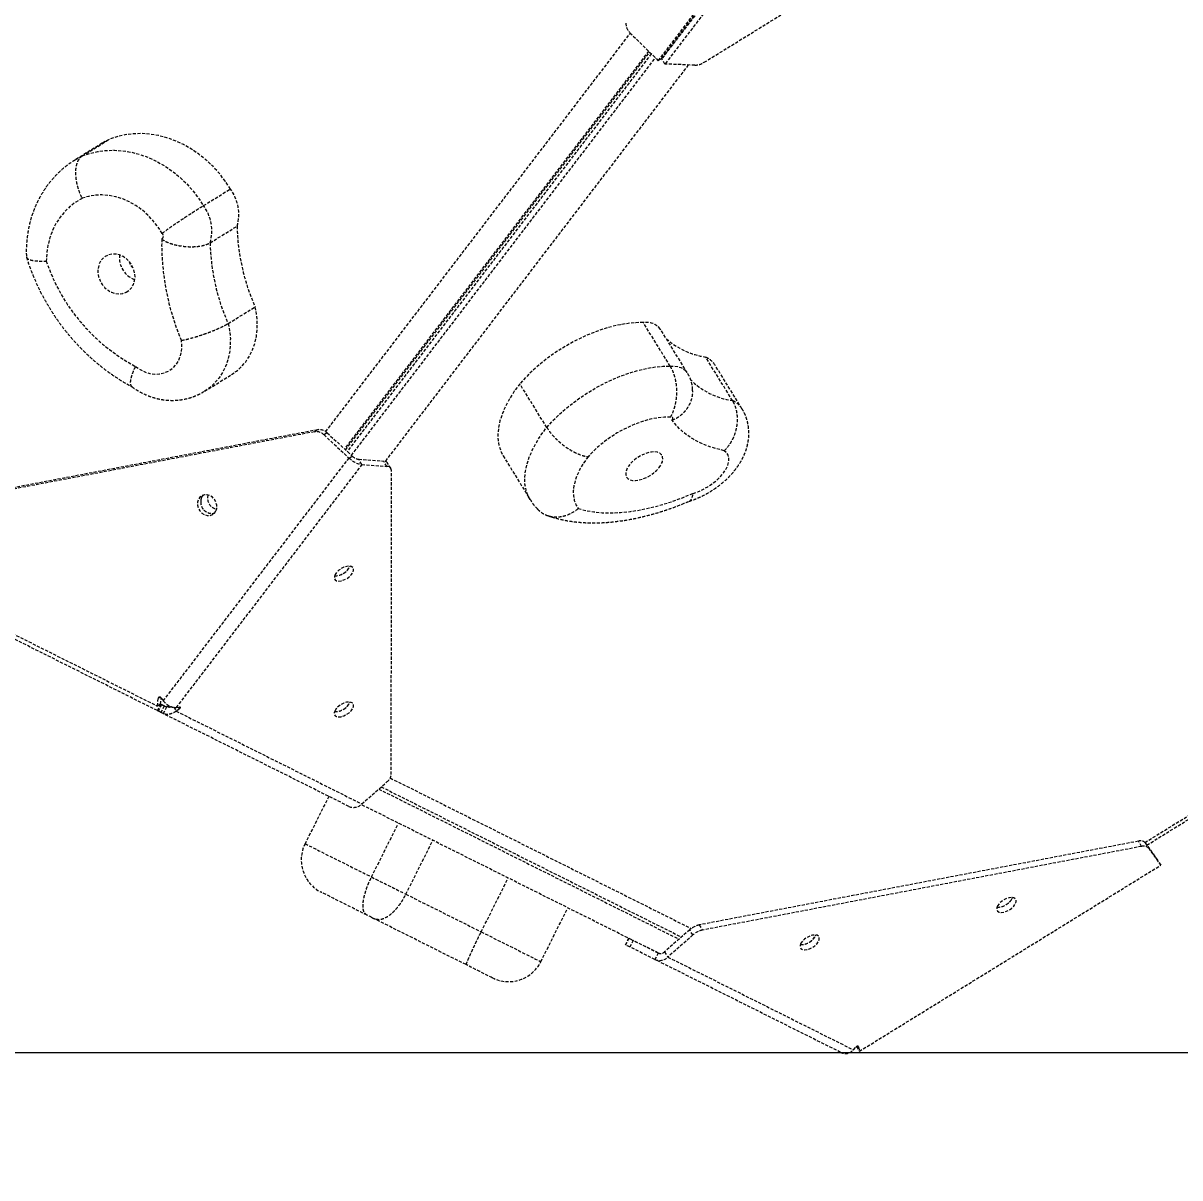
# Model space of a CAD drawing. Header units: millimetres. Extents: x -3960 to 3430, y -2884 to 2225.
# Drawn here: x -1243 to -763, y -819 to -339.6 of the extents above; entities that cross this region are included whole.
import ezdxf

# ---------------------------------------------------------------- set-up
doc = ezdxf.new("R2010")
doc.units = ezdxf.units.MM
doc.linetypes.add('HIDDEN', pattern=[1.905, 1.27, -0.635])
for name, color, linetype in [('DIKOM_ОБЪЕКТ', 7, 'Continuous'), ('DIKOM_РАЗМЕР_ЗОНА', 7, 'Continuous'), ('DIKOM_РАЗМЕР_ОБЪЕКТА', 7, 'Continuous')]:
    doc.layers.add(name, color=color, linetype=linetype)
doc.styles.add('style1', font='arialbd.ttf', dxfattribs={"width": 0.8})
doc.dimstyles.new('1-50', dxfattribs={"dimtxt": 300, "dimasz": 200, "dimexe": 100, "dimexo": 0, "dimgap": 100, "dimtad": 1, "dimtxsty": 'style1', "dimcen": 200, "dimclrd": 7, "dimclre": 7, "dimclrt": 7, "dimadec": 1, "dimazin": 2, "dimtfac": 1, "dimtmove": 0, "dimatfit": 2, "dimfxl": 0, "dimlwd": 25, "dimlwe": 18, "dimarcsym": 0})

# ---------------------------------------------------------------- blocks, each defined once
blk = doc.blocks.new('*D1')
at = {"layer": 'Defpoints', "color": 0, "transparency": 16777216}
for p in [(-1646.58, -384.36), (1929.75, -477.12), (1929.75, -1272.12)]:
    blk.add_point(p, dxfattribs=at)
at = {"layer": 'DIKOM_РАЗМЕР_ОБЪЕКТА', "color": 7, "lineweight": 18, "transparency": 16777216}
for p, q in [((-1646.58, -384.36), (-1646.58, -1372.12)), ((1929.75, -477.12), (1929.75, -1372.12))]:
    blk.add_line(p, q, dxfattribs=at)
at = {"layer": 'DIKOM_РАЗМЕР_ОБЪЕКТА', "color": 7, "lineweight": 25, "transparency": 16777216}
blk.add_line((-1446.58, -1272.12), (1729.75, -1272.12), dxfattribs=at)
at = {"layer": 'DIKOM_РАЗМЕР_ОБЪЕКТА', "color": 7, "transparency": 16777216}
for points in [[(-1446.58, -1238.79), (-1446.58, -1305.45), (-1646.58, -1272.12)], [(1729.75, -1238.79), (1729.75, -1305.45), (1929.75, -1272.12)]]:
    blk.add_solid(points, dxfattribs=at)
at = {"layer": 'DIKOM_РАЗМЕР_ОБЪЕКТА', "color": 7, "transparency": 16777216, "insert": (141.59, -1018.85), "char_height": 300, "attachment_point": 5, "style": 'style1'}
blk.add_mtext('{\\fArial|b0|i0|c204|p34;3550}', dxfattribs=at)
blk = doc.blocks.new('*D2')
at = {"layer": 'Defpoints', "color": 0, "transparency": 16777216}
for p in [(1188.61, 729.83), (-1925.03, -767.19), (1470.26, -767.19)]:
    blk.add_point(p, dxfattribs=at)
at = {"layer": 'DIKOM_РАЗМЕР_ОБЪЕКТА', "color": 7, "lineweight": 18, "transparency": 16777216}
for p, q in [((1188.61, 729.83), (-2025.03, 729.83)), ((1470.26, -767.19), (-2025.03, -767.19))]:
    blk.add_line(p, q, dxfattribs=at)
at = {"layer": 'DIKOM_РАЗМЕР_ОБЪЕКТА', "color": 7, "lineweight": 25, "transparency": 16777216}
blk.add_line((-1925.03, 529.83), (-1925.03, -567.19), dxfattribs=at)
at = {"layer": 'DIKOM_РАЗМЕР_ОБЪЕКТА', "color": 7, "transparency": 16777216}
for points in [[(-1958.36, 529.83), (-1891.69, 529.83), (-1925.03, 729.83)], [(-1958.36, -567.19), (-1891.69, -567.19), (-1925.03, -767.19)]]:
    blk.add_solid(points, dxfattribs=at)
at = {"layer": 'DIKOM_РАЗМЕР_ОБЪЕКТА', "color": 7, "transparency": 16777216, "insert": (-2178.2, -18.68), "char_height": 300, "attachment_point": 5, "rotation": 90, "style": 'style1'}
blk.add_mtext('{\\fArial|b0|i0|c204|p34;1500}', dxfattribs=at)
blk = doc.blocks.new('*D3')
at = {"layer": 'Defpoints', "color": 0, "transparency": 16777216}
for p in [(1049.1, 2224.81), (-3510.19, -2267.17), (1391.3, -2267.17)]:
    blk.add_point(p, dxfattribs=at)
at = {"layer": 'DIKOM_РАЗМЕР_ЗОНА', "color": 7, "lineweight": 18, "transparency": 16777216}
for p, q in [((1049.1, 2224.81), (-3610.19, 2224.81)), ((1391.3, -2267.17), (-3610.19, -2267.17))]:
    blk.add_line(p, q, dxfattribs=at)
at = {"layer": 'DIKOM_РАЗМЕР_ЗОНА', "color": 7, "lineweight": 25, "transparency": 16777216}
blk.add_line((-3510.19, 2024.81), (-3510.19, -2067.17), dxfattribs=at)
at = {"layer": 'DIKOM_РАЗМЕР_ЗОНА', "color": 7, "transparency": 16777216}
for points in [[(-3543.52, 2024.81), (-3476.86, 2024.81), (-3510.19, 2224.81)], [(-3543.52, -2067.17), (-3476.86, -2067.17), (-3510.19, -2267.17)]]:
    blk.add_solid(points, dxfattribs=at)
at = {"layer": 'DIKOM_РАЗМЕР_ЗОНА', "color": 7, "transparency": 16777216, "insert": (-3763.36, -99.6), "char_height": 300, "attachment_point": 5, "rotation": 90, "style": 'style1'}
blk.add_mtext('{\\fArial|b0|i0|c204|p34;4500}', dxfattribs=at)
blk = doc.blocks.new('*D4')
at = {"layer": 'Defpoints', "color": 0, "transparency": 16777216}
for p in [(-3146.44, -695.08), (3429.88, -695.08), (3429.88, -2784.15)]:
    blk.add_point(p, dxfattribs=at)
at = {"layer": 'DIKOM_РАЗМЕР_ЗОНА', "color": 7, "lineweight": 18, "transparency": 16777216}
for p, q in [((-3146.44, -695.08), (-3146.44, -2884.15)), ((3429.88, -695.08), (3429.88, -2884.15))]:
    blk.add_line(p, q, dxfattribs=at)
at = {"layer": 'DIKOM_РАЗМЕР_ЗОНА', "color": 7, "lineweight": 25, "transparency": 16777216}
blk.add_line((-2946.44, -2784.15), (3229.88, -2784.15), dxfattribs=at)
at = {"layer": 'DIKOM_РАЗМЕР_ЗОНА', "color": 7, "transparency": 16777216}
for points in [[(-2946.44, -2750.81), (-2946.44, -2817.48), (-3146.44, -2784.15)], [(3229.88, -2750.81), (3229.88, -2817.48), (3429.88, -2784.15)]]:
    blk.add_solid(points, dxfattribs=at)
at = {"layer": 'DIKOM_РАЗМЕР_ЗОНА', "color": 7, "transparency": 16777216, "insert": (141.72, -2530.97), "char_height": 300, "attachment_point": 5, "style": 'style1'}
blk.add_mtext('{\\fArial|b0|i0|c204|p34;6550}', dxfattribs=at)

msp = doc.modelspace()

# ---------------------------------------------------------------- linework, layer by layer
at = {"layer": 'DIKOM_ОБЪЕКТ', "color": 7, "linetype": 'HIDDEN', "lineweight": 15}
for p, q in [((-960.38844, -355.86629), (-778.14695, -243.30587)), ((-979.40841, -355.20402), (-902.10826, -254.08227)), ((-978.06641, -354.37508), (-900.76625, -253.25332)), ((-900.68119, -253.29589), (-977.98134, -354.41764)), ((-899.34014, -255.46723), (-976.64029, -356.58899)), ((-1117.43907, -509.22688), (-990.98551, -343.80161)), ((-991.16944, -343.62047), (-979.40841, -355.20402)), ((-983.42521, -351.24783), (-1109.64878, -516.37222)), ((-1109.23432, -516.7567), (-983.02108, -351.64587)), ((-982.31576, -352.34054), (-1108.51092, -517.42776)), ((-1106.75523, -519.05646), (-980.6039, -354.02658)), ((-978.06641, -354.37508), (-979.40841, -355.20402)), ((-976.64029, -356.58899), (-977.98134, -354.41764)), ((-966.97526, -356.97059), (-1092.78817, -521.55776)), ((-964.27358, -357.07726), (-976.64029, -356.58899)), ((-1218.48408, -394.76698), (-1207.30164, -387.86056)), ((-1207.30164, -387.86056), (-1210.27805, -389.51274)), ((-1210.27805, -389.51274), (-1221.46051, -396.41917)), ((-1221.47958, -396.43095), (-1218.48408, -394.76698)), ((-1168.18565, -415.38697), (-1157.00321, -408.48056)), ((-1165.39932, -430.80995), (-1154.21688, -423.90354)), ((-1157.91456, -464.3273), (-1146.73212, -457.42088)), ((-974.46415, -482.03399), (-985.63898, -463.9404)), ((-967.39944, -484.70778), (-978.57427, -466.6142)), ((-948.59564, -496.33289), (-959.77045, -478.23933)), ((-944.68433, -499.70677), (-955.85916, -481.61318)), ((-1167.68952, -492.44582), (-1156.50705, -485.53938)), ((-1025.70257, -507.46328), (-1036.87738, -489.36972)), ((-1120.81251, -508.43952), (-1303.02707, -543.17823)), ((-1122.15462, -509.26818), (-1120.81251, -508.43952)), ((-1122.15462, -509.26818), (-1304.36916, -544.00692)), ((-1116.80249, -509.73591), (-1118.14459, -510.56459)), ((-1118.14459, -510.56459), (-1107.77113, -520.18774)), ((-1116.80249, -509.73591), (-1106.42902, -519.35908)), ((-1184.84767, -621.02245), (-1107.77113, -520.18774)), ((-1102.40497, -522.87287), (-1179.48155, -623.70757)), ((-1107.77113, -520.18774), (-1106.42902, -519.35908)), ((-1102.40497, -522.87287), (-1103.74596, -520.70162)), ((-1103.74596, -520.70162), (-1093.36918, -521.46151)), ((-1102.40497, -522.87287), (-1092.02821, -523.63273)), ((-1092.02821, -523.63273), (-1093.36918, -521.46151)), ((-1090.40377, -524.44553), (-1091.74474, -522.27431)), ((-1043.80689, -519.25308), (-1032.63206, -537.34667)), ((-1090.21524, -651.53262), (-1090.18513, -525.26511)), ((-1312.29167, -560.59358), (-1187.28772, -623.15208)), ((-1187.28818, -625.06501), (-1312.29208, -562.5065)), ((-1185.94564, -622.38218), (-1187.28818, -625.06501)), ((-1187.28772, -623.15208), (-1186.93015, -619.95276)), ((-1185.94562, -622.32339), (-1187.28772, -623.15208)), ((-1185.58887, -622.56039), (-1186.93139, -625.2432)), ((-1186.14143, -619.46578), (-1186.93015, -619.95276)), ((-1185.94564, -622.38218), (-1185.99821, -622.35587)), ((-1185.33735, -622.67613), (-1185.98888, -622.35011)), ((-1185.58887, -622.56039), (-1185.94564, -622.38218)), ((-1185.94562, -622.32339), (-1185.67858, -619.93401)), ((-1184.48399, -623.11323), (-1185.82654, -625.79606)), ((-1185.82507, -619.74208), (-1184.84767, -621.02245)), ((-1183.46646, -623.61227), (-1185.33735, -622.67613)), ((-1183.5064, -623.60255), (-1184.84894, -626.2854)), ((-1183.5064, -623.60255), (-1184.48399, -623.11323)), ((-1180.49382, -623.62375), (-1179.48191, -625.26217)), ((-1179.48155, -623.70757), (-1178.16951, -623.57279)), ((-1178.61313, -623.61835), (-1178.16971, -624.33631)), ((-1186.93139, -625.2432), (-1187.28818, -625.06501)), ((-1184.84894, -626.2854), (-1185.82654, -625.79606)), ((-1107.80563, -664.82755), (-1184.84894, -626.2854)), ((-1178.16971, -624.33631), (-1179.48191, -625.26217)), ((-1179.48191, -625.26217), (-1102.43859, -663.80434)), ((-777.44645, -679.78509), (-701.01202, -632.57823)), ((-776.65767, -680.87777), (-698.00526, -632.30105)), ((-1102.43859, -663.80434), (-1092.05945, -654.65534)), ((-1095.41106, -657.60973), (-970.83401, -719.94571)), ((-1094.39069, -656.71024), (-969.81352, -719.04635)), ((-1090.67082, -653.00846), (-965.74989, -715.51652)), ((-1116.16655, -660.64488), (-1126.01028, -680.31736)), ((-990.40476, -720.21674), (-1102.7025, -664.02506)), ((-1098.42954, -694.11828), (-1087.24241, -671.761)), ((-1084.16098, -701.25799), (-1072.97385, -678.90071)), ((-780.16723, -679.25892), (-962.38499, -713.99603)), ((-778.82624, -681.43017), (-961.044, -716.16728)), ((-778.82624, -681.43017), (-780.16723, -679.25892)), ((-777.34624, -679.91011), (-776.00525, -682.08135)), ((-777.34624, -679.91011), (-772.2529, -687.06792)), ((-776.00525, -682.08135), (-770.91194, -689.23912)), ((-895.96561, -766.47139), (-770.91194, -689.23912)), ((-770.91194, -689.23912), (-772.2529, -687.06792)), ((-1052.90866, -716.89609), (-1041.7215, -694.5388)), ((-1028.15835, -729.28067), (-1016.97116, -706.92343)), ((-962.38499, -713.99603), (-961.044, -716.16728)), ((-991.68656, -719.57539), (-993.02917, -722.25794)), ((-993.02079, -722.26215), (-991.67818, -719.57954)), ((-966.39621, -716.03443), (-976.77624, -725.183)), ((-965.05522, -718.20568), (-975.43525, -727.35425)), ((-965.05522, -718.20568), (-966.39621, -716.03443)), ((-993.02079, -722.26215), (-993.02917, -722.25794)), ((-989.83485, -720.50192), (-991.17758, -723.18468)), ((-980.80266, -728.37727), (-991.17758, -723.18468)), ((-979.45993, -725.6945), (-989.83485, -720.50192)), ((-979.40144, -725.72262), (-989.83485, -720.50192)), ((-979.45993, -725.6945), (-980.80266, -728.37727)), ((-903.77212, -766.93073), (-980.80266, -728.37727)), ((-979.46929, -725.68984), (-979.41081, -725.71789)), ((-976.77624, -725.183), (-975.43525, -727.35425)), ((-975.43525, -727.35425), (-898.40474, -765.90773)), ((-898.40474, -765.90773), (-897.42654, -764.81473)), ((-897.14176, -764.56704), (-895.96573, -766.47132)), ((-897.14176, -764.56704), (-895.96561, -766.47139)), ((-896.42394, -764.43812), (-896.32146, -764.60405)), ((-896.32146, -764.60405), (-895.96561, -766.47139)), ((-895.96568, -766.47129), (-895.96573, -766.47132))]:
    msp.add_line(p, q, dxfattribs=at)
at = {"layer": 'DIKOM_ОБЪЕКТ', "color": 7, "linetype": 'HIDDEN', "lineweight": 15, "flags": 128}
for points in [[(-1157.00321, -408.48056), (-1159.16897, -405.18397), (-1161.57599, -402.06879), (-1164.20488, -399.1602), (-1167.03439, -396.48163), (-1170.04167, -394.05476), (-1173.20245, -391.89915), (-1176.49123, -390.03222), (-1179.88143, -388.46902), (-1183.34567, -387.2222), (-1186.85602, -386.30182), (-1190.38413, -385.71531), (-1193.90146, -385.46738), (-1197.37968, -385.56007), (-1200.7907, -385.99261), (-1204.10692, -386.7615), (-1207.30164, -387.86056)], [(-1218.48408, -394.76698), (-1215.28938, -393.66793), (-1211.97314, -392.89902), (-1208.56214, -392.4665), (-1205.08393, -392.37382), (-1201.56658, -392.62172), (-1198.03848, -393.20825), (-1194.52814, -394.12863), (-1191.06387, -395.37544), (-1187.67367, -396.93863), (-1184.3849, -398.80556), (-1181.22411, -400.96118), (-1178.21683, -403.38804), (-1175.38732, -406.06662), (-1172.75845, -408.97522), (-1170.35141, -412.09039), (-1168.18565, -415.38697)], [(-1218.57454, -412.35552), (-1221.17285, -413.89711), (-1223.57586, -415.7349), (-1225.75956, -417.85054), (-1227.7022, -420.22292), (-1229.38434, -422.82834), (-1230.78923, -425.64082), (-1231.90279, -428.63224), (-1232.71393, -431.77276), (-1233.21456, -435.03104), (-1233.39969, -438.37452)], [(-1185.33228, -426.96127), (-1187.05366, -424.21994), (-1189.02452, -421.66026), (-1191.22016, -419.31433), (-1193.61303, -417.21162), (-1196.17313, -415.37847), (-1198.86836, -413.83787), (-1201.66488, -412.60917), (-1204.52762, -411.70773), (-1207.42073, -411.14489), (-1210.30786, -410.92772), (-1213.15284, -411.05891), (-1215.91996, -411.53684), (-1218.57454, -412.35552)], [(-1200.27304, -451.36011), (-1199.03039, -450.54714), (-1198.0034, -449.45542), (-1197.2341, -448.12967), (-1196.75401, -446.62409), (-1196.58278, -445.0004), (-1196.72743, -443.32505), (-1197.18202, -441.66659), (-1197.92795, -440.09295), (-1198.93467, -438.66858), (-1200.16098, -437.45175), (-1201.55666, -436.49231), (-1203.06458, -435.82949), (-1204.623, -435.49048), (-1206.16814, -435.48915), (-1207.63671, -435.82551), (-1208.96861, -436.48586), (-1210.10929, -437.44312), (-1211.01206, -438.65809), (-1211.63996, -440.08104), (-1211.9673, -441.65375), (-1211.98068, -443.31177), (-1211.67949, -444.98729), (-1211.07615, -446.61165), (-1210.19531, -448.11838), (-1209.07304, -449.44582), (-1207.75529, -450.53956), (-1206.296, -451.35487), (-1204.75492, -451.85836), (-1203.19511, -452.02942), (-1201.6805, -451.86102), (-1200.27304, -451.36011)], [(-1156.50705, -485.53938), (-1154.49161, -484.12505), (-1152.45045, -482.27874), (-1150.64722, -480.16834), (-1149.10417, -477.81985), (-1147.84034, -475.26229), (-1146.87133, -472.52713), (-1146.20903, -469.64812), (-1145.86164, -466.66077), (-1145.83347, -463.60191), (-1146.12482, -460.50924), (-1146.73212, -457.42088)], [(-1157.91456, -464.3273), (-1157.30726, -467.41566), (-1157.01591, -470.50833), (-1157.04409, -473.56719), (-1157.39147, -476.55453), (-1158.05377, -479.43355), (-1159.02279, -482.1687), (-1160.28663, -484.72629), (-1161.82966, -487.07476), (-1163.6329, -489.18515), (-1165.67408, -491.03149), (-1167.73516, -492.47394)], [(-985.63898, -463.9404), (-988.6748, -463.9857), (-991.85987, -464.27513), (-995.16846, -464.80637), (-998.57388, -465.57512), (-1002.0486, -466.57521), (-1005.56459, -467.79852), (-1009.09347, -469.23519), (-1012.60674, -470.87362), (-1016.07603, -472.70059), (-1019.47333, -474.70132), (-1022.77121, -476.85972), (-1025.94305, -479.15829), (-1028.96326, -481.57852), (-1031.80741, -484.10085), (-1034.45257, -486.70492), (-1036.87738, -489.36972)], [(-1196.3294, -482.14119), (-1194.49112, -483.44388), (-1192.52004, -484.4308), (-1190.47013, -485.07486), (-1188.39752, -485.35849), (-1186.35893, -485.27385), (-1184.41024, -484.82331), (-1182.60476, -484.01924), (-1180.99196, -482.88357), (-1179.61596, -481.44747), (-1178.51449, -479.75022), (-1177.71766, -477.83829), (-1177.24735, -475.76408), (-1177.1164, -473.58436), (-1177.32841, -471.35882)], [(-1025.70257, -507.46328), (-1023.27775, -504.79851), (-1020.63259, -502.19444), (-1017.78843, -499.6721), (-1014.76822, -497.25187), (-1011.5964, -494.95328), (-1008.2985, -492.79491), (-1004.9012, -490.79418), (-1001.43191, -488.96721), (-997.91866, -487.32876), (-994.38978, -485.89208), (-990.87379, -484.66877), (-987.39905, -483.66871), (-983.99364, -482.89995), (-980.68506, -482.3687), (-977.49999, -482.07927), (-974.46415, -482.03399)], [(-974.46415, -482.03399), (-972.86657, -482.03492), (-971.40789, -482.22084), (-970.11203, -482.58869), (-969.00024, -483.13247), (-968.09077, -483.8432), (-967.3985, -484.70931), (-967.39794, -484.71022)], [(-1036.87738, -489.36972), (-1039.16405, -492.4788), (-1041.14514, -495.58958), (-1042.80486, -498.67728), (-1044.12997, -501.71734), (-1045.10995, -504.68549), (-1045.73696, -507.55812), (-1046.006, -510.31234), (-1045.91499, -512.92619), (-1045.46459, -515.37887), (-1044.65842, -517.65082), (-1043.80689, -519.25308)], [(-974.35866, -503.2693), (-976.81332, -503.2525), (-979.42433, -503.48558), (-982.15896, -503.96559), (-984.98289, -504.68652), (-987.86073, -505.63935), (-990.75637, -506.81211), (-993.63349, -508.19009), (-996.45602, -509.75601), (-999.18854, -511.49023), (-1001.79678, -513.37101), (-1004.24803, -515.37476), (-1006.51157, -517.47633), (-1008.55899, -519.64936)], [(-973.73451, -504.36754), (-973.54441, -504.11797), (-973.42923, -503.87215), (-973.39689, -503.64698), (-973.44961, -503.45799), (-973.58376, -503.31817), (-973.79014, -503.23711), (-974.0545, -503.22044), (-974.35866, -503.2693)], [(-1032.63376, -537.34393), (-1033.48359, -535.74441), (-1034.28977, -533.47243), (-1034.74017, -531.01977), (-1034.83119, -528.4059), (-1034.56213, -525.65171), (-1033.93512, -522.77908), (-1032.95516, -519.81091), (-1031.63003, -516.77087), (-1029.97032, -513.68315), (-1027.98923, -510.57239), (-1025.70257, -507.46328)], [(-952.0442, -517.13987), (-955.57196, -516.27587), (-958.88758, -515.19317), (-961.97949, -513.89553), (-964.83686, -512.38753), (-967.44975, -510.67438), (-969.80897, -508.76211), (-971.90636, -506.65737), (-973.73451, -504.36754)], [(-979.06584, -524.12413), (-978.2554, -522.91963), (-977.73021, -521.74121), (-977.51179, -520.63711), (-977.60904, -519.65257), (-978.01801, -518.82787), (-978.72196, -518.19676), (-979.69206, -517.7851), (-980.88858, -517.60975), (-982.26254, -517.67786), (-983.75772, -517.98666), (-985.31288, -518.52352), (-986.86435, -519.26641), (-988.34861, -520.185), (-989.70492, -521.2416), (-990.87773, -522.393), (-991.81903, -523.59205), (-992.49029, -524.78964), (-992.86401, -525.93679), (-992.92492, -526.98648), (-992.67049, -527.89578), (-992.11116, -528.62744), (-991.26982, -529.15152), (-990.18093, -529.44652), (-988.88906, -529.50042), (-987.44709, -529.311), (-985.91406, -528.88599), (-984.35274, -528.2428), (-982.82703, -527.4078), (-981.39941, -526.41512), (-980.12834, -525.30541), (-979.06584, -524.12413)], [(-965.00389, -534.83916), (-962.94214, -534.14909), (-960.87264, -533.2305), (-958.85203, -532.10858), (-956.93564, -530.81406), (-955.17593, -529.38239), (-953.62111, -527.85273), (-952.31375, -526.267), (-951.28966, -524.66861), (-950.57687, -523.10135), (-950.19488, -521.60809), (-950.15418, -520.22975), (-950.45586, -519.00409), (-951.09167, -517.96464), (-952.0442, -517.13987)], [(-1008.55899, -519.64936), (-1010.30805, -522.09892), (-1011.78371, -524.54395), (-1012.97125, -526.96), (-1013.85884, -529.32296), (-1014.43756, -531.60928), (-1014.70168, -533.79608), (-1014.64855, -535.86155), (-1014.27867, -537.7851), (-1013.59579, -539.54749), (-1012.60669, -541.13112)], [(-1162.96394, -542.09543), (-1162.63898, -540.97745), (-1162.63663, -539.75961), (-1162.95713, -538.54052), (-1163.57446, -537.41898), (-1164.43867, -536.48586), (-1165.47969, -535.81669), (-1166.6132, -535.46574), (-1167.74741, -535.46144), (-1168.79038, -535.8041), (-1169.65762, -536.466), (-1170.27889, -537.39351), (-1170.60386, -538.51146), (-1170.60619, -539.72933), (-1170.28571, -540.94839), (-1169.66836, -542.06995), (-1168.80415, -543.00308), (-1167.76314, -543.67222), (-1166.62964, -544.02317), (-1165.49543, -544.02747), (-1164.45246, -543.68481), (-1163.58522, -543.02291), (-1162.96394, -542.09543)], [(-1168.93679, -536.56483), (-1168.31551, -535.63734), (-1168.26381, -535.58334)], [(-1012.60669, -541.13112), (-1009.50321, -541.95708), (-1006.17628, -542.53794), (-1002.64377, -542.87054), (-998.92458, -542.95312), (-995.0387, -542.78525), (-991.00695, -542.36781), (-986.85097, -541.70302), (-982.59301, -540.79449), (-978.25593, -539.64708), (-973.86297, -538.26689), (-969.43772, -536.66139), (-965.00389, -534.83916)], [(-1113.53176, -568.51604), (-1113.85664, -569.36927), (-1113.85879, -570.12289), (-1113.53808, -570.7159), (-1112.92047, -571.10024), (-1112.05598, -571.24474), (-1111.01466, -571.13779), (-1109.88089, -570.78794), (-1108.74649, -570.22358), (-1107.70336, -569.49047), (-1106.83605, -568.64792), (-1106.2148, -567.76428), (-1105.88994, -566.91107), (-1105.88777, -566.15743), (-1106.20848, -565.56443), (-1106.82611, -565.1801), (-1107.6906, -565.03555), (-1108.7319, -565.14253), (-1109.86568, -565.49238), (-1111.00007, -566.05674), (-1112.0432, -566.78986), (-1112.91051, -567.6324), (-1113.53176, -568.51604)], [(-1113.54523, -624.9419), (-1113.87009, -625.79511), (-1113.87226, -626.54875), (-1113.55155, -627.14175), (-1112.93391, -627.52611), (-1112.06944, -627.67063), (-1111.02811, -627.56363), (-1109.89432, -627.21381), (-1108.75995, -626.64946), (-1107.71684, -625.91632), (-1106.84951, -625.07381), (-1106.22824, -624.19014), (-1105.90338, -623.33693), (-1105.90121, -622.58329), (-1106.22195, -621.99031), (-1106.83955, -621.60596), (-1107.70406, -621.46143), (-1108.74536, -621.56842), (-1109.87914, -621.91826), (-1111.01355, -622.4826), (-1112.05664, -623.21572), (-1112.92396, -624.05824), (-1113.54523, -624.9419)], [(-1126.01028, -680.31736), (-1126.00818, -680.31845), (-1125.81338, -680.41594), (-1125.30316, -680.67122), (-1124.48165, -681.08229), (-1123.3555, -681.64581), (-1121.93375, -682.35723), (-1120.22794, -683.21077), (-1118.25183, -684.19959), (-1116.02135, -685.31568), (-1113.5545, -686.55002), (-1110.87125, -687.89269), (-1107.99321, -689.33279), (-1104.94363, -690.85876), (-1101.74713, -692.4582), (-1098.42954, -694.11828)], [(-1098.42954, -694.11828), (-1096.65456, -695.00644), (-1094.81653, -695.92614), (-1092.94553, -696.8624), (-1091.07228, -697.79971), (-1089.22749, -698.7228), (-1087.44138, -699.61656), (-1085.74327, -700.46625), (-1084.16098, -701.25799)], [(-1100.27626, -709.96728), (-1103.02146, -708.59366), (-1105.64676, -707.28), (-1108.11922, -706.04281), (-1110.40782, -704.89762), (-1112.48383, -703.85882), (-1114.32125, -702.93944), (-1115.89701, -702.15095), (-1117.19136, -701.50327), (-1118.18807, -701.00454), (-1118.87462, -700.66102), (-1119.24243, -700.47696), (-1119.30823, -700.44404)], [(-1084.16098, -701.25799), (-1080.35351, -703.16321), (-1076.49322, -705.09479), (-1072.59226, -707.04679), (-1068.66292, -709.01293), (-1064.71746, -710.98718), (-1060.76833, -712.96324), (-1056.82794, -714.93495), (-1052.90866, -716.89609)], [(-838.58075, -706.0957), (-838.90576, -706.94894), (-838.90806, -707.70262), (-838.58744, -708.29575), (-837.96995, -708.68016), (-837.10556, -708.8248), (-836.0643, -708.71791), (-834.93054, -708.36818), (-833.79614, -707.80389), (-832.75295, -707.07084), (-831.88555, -706.22835), (-831.26419, -705.34467), (-830.93918, -704.49144), (-830.93687, -703.73774), (-831.25747, -703.14467), (-831.87496, -702.76026), (-832.73935, -702.61562), (-833.7806, -702.7225), (-834.91437, -703.07224), (-836.04879, -703.63647), (-837.09195, -704.36957), (-837.95936, -705.21207), (-838.58075, -706.0957)], [(-1098.293, -710.95968), (-1098.37514, -710.91857), (-1098.53602, -710.83809), (-1098.76464, -710.72366), (-1099.04521, -710.5833), (-1099.35843, -710.42653), (-1099.68277, -710.26424), (-1099.99591, -710.10757), (-1100.27626, -709.96728)], [(-1059.20477, -730.51869), (-1064.1368, -728.05079), (-1069.09021, -725.5722), (-1074.04768, -723.09156), (-1078.99195, -720.61756), (-1083.90568, -718.1588), (-1088.77174, -715.72392), (-1093.57309, -713.32145), (-1098.293, -710.95968)], [(-1052.90866, -716.89609), (-1050.04309, -718.32995), (-1047.22748, -719.73884), (-1044.49664, -721.10529), (-1041.88412, -722.41255), (-1039.42226, -723.64444), (-1037.14134, -724.78577), (-1035.06951, -725.82245), (-1033.23226, -726.74179), (-1031.65235, -727.53234), (-1030.34914, -728.18443), (-1029.33878, -728.69001), (-1028.63371, -729.04282), (-1028.24264, -729.23851), (-1028.15835, -729.28067)], [(-920.24679, -721.66416), (-920.57181, -722.51739), (-920.5741, -723.27107), (-920.25352, -723.86415), (-919.63604, -724.24857), (-918.77164, -724.39321), (-917.73038, -724.28632), (-916.59661, -723.93658), (-915.46218, -723.37234), (-914.41903, -722.63925), (-913.55162, -721.79675), (-912.93023, -720.91312), (-912.60524, -720.0599), (-912.60293, -719.3062), (-912.92351, -718.71312), (-913.54104, -718.32867), (-914.40544, -718.18403), (-915.4467, -718.29092), (-916.58044, -718.64064), (-917.71485, -719.20493), (-918.75802, -719.93797), (-919.62543, -720.78047), (-920.24679, -721.66416)], [(-991.17758, -723.18468), (-991.58451, -722.98099), (-991.94941, -722.79835), (-992.26714, -722.63933), (-992.53337, -722.50609), (-992.74439, -722.40047), (-992.8972, -722.32398), (-992.98976, -722.27767), (-993.02079, -722.26215)], [(-990.42562, -720.20622), (-990.24181, -720.29824), (-989.83485, -720.50192)], [(-1048.28497, -735.98277), (-1048.37049, -735.93996), (-1048.78177, -735.73419), (-1049.52243, -735.36357), (-1050.57216, -734.83831), (-1051.90227, -734.17272), (-1053.47629, -733.38511), (-1055.25114, -732.49701), (-1057.17822, -731.53276), (-1059.20477, -730.51869)]]:
    msp.add_lwpolyline(points, dxfattribs=at)
at = {"layer": 'DIKOM_ОБЪЕКТ', "color": 7, "linetype": 'HIDDEN', "lineweight": 15}
for centre, radius, start, end in [((-987.17488, -339.53387), 5.71461, 180.7158164, 225.6525753), ((-964.41187, -349.7958), 7.28278, 271.0880121, 303.5358276), ((-1171.11311, -418.99284), 17.59538, 343.794108, 36.6871901), ((-1182.29555, -425.89926), 17.59538, 343.794108, 36.6871901), ((-1186.09804, -428.0345), 1.31841, 296.7700873, 54.4917271), ((-1067.30603, -422.08985), 86.92977, 181.1954943, 203.9808876), ((-1083.08346, -431.21041), 102.44025, 178.8819738, 203.0740325), ((-1078.48953, -428.9965), 86.92871, 181.1953537, 203.9810282), ((-1193.40686, -437.01172), 9.65058, 173.1157493, 250.2842507), ((-1159.98552, -413.77542), 77.42581, 198.5246042, 242.0044778), ((-1194.2475, -437.53092), 4.89343, 192.0725493, 231.3274507), ((-984.39363, -471.32003), 7.48397, 38.9608058, 99.5786524), ((-955.28223, -447.25454), 31.30817, 228.3846085, 261.7578989), ((-963.44866, -486.45755), 9.0038, 32.5500498, 65.8882786), ((-944.34359, -466.0697), 30.56044, 224.3483859, 262.0021708), ((-952.27446, -504.55204), 9.0049, 32.5858875, 65.8871041), ((-1120.09629, -513.07423), 4.68971, 45.384619, 98.7846492), ((-1121.43846, -513.90305), 4.68987, 45.3851721, 98.7835711), ((-1100.98164, -513.32373), 9.65464, 225.3127055, 261.5222834), ((-1103.03441, -515.92727), 4.82708, 225.3122435, 261.5233438), ((-1093.33665, -523.42617), 1.96493, 35.8885613, 90.9486422), ((-1091.89626, -525.34043), 1.71279, 2.5201378, 94.4182528), ((-1164.59746, -538.44595), 4.72953, 156.5630522, 281.7179661), ((-1165.49293, -538.20644), 3.80127, 136.1793845, 181.4291211), ((-1162.1961, -536.89144), 4.30103, 161.5935984, 213.2356226), ((-1164.62092, -538.51821), 4.67714, 177.3411056, 281.9291967), ((-1162.07274, -537.0852), 4.30414, 210.1766953, 261.5300901), ((-1113.55335, -562.18566), 6.86579, 268.4024531, 335.220229), ((-1112.85766, -562.69575), 6.0228, 298.6376331, 336.8523151), ((-1113.40512, -563.03396), 6.02272, 266.5474616, 304.7623508), ((-1182.59781, -617.09256), 6.21943, 243.865462, 275.0269024), ((-1113.56491, -618.61352), 6.86323, 268.3343901, 335.2285653), ((-1112.87138, -619.12139), 6.02313, 298.6389998, 336.8511878), ((-1113.41873, -619.4593), 6.02325, 266.5491713, 304.7608805), ((-1094.85714, -650.89715), 4.6852, 306.6648956, 352.2047313), ((-1105.87785, -660.35191), 4.87317, 246.6970948, 314.8904083), ((-1112.59592, -687.02969), 15, 153.4174744, 243.4174744), ((-779.2855, -681.87518), 2.76084, 45.3786521, 108.6248136), ((-777.94446, -684.04617), 2.76062, 45.3758357, 108.6276299), ((-838.4538, -700.61778), 6.02223, 266.5321646, 304.7627244), ((-838.59559, -699.77289), 6.85648, 268.1494683, 335.2505317), ((-837.90488, -700.28124), 6.02014, 298.6328706, 336.8961515), ((-960.52001, -722.63185), 8.83491, 102.186357, 131.6908349), ((-959.1793, -724.80255), 8.83432, 102.1853517, 131.6918402), ((-920.25901, -715.34472), 6.85242, 268.0653105, 335.2869719), ((-919.5696, -715.85954), 6.01464, 298.6216023, 336.9766539), ((-920.12231, -716.19159), 6.02249, 266.5369182, 304.7622337), ((-1041.57269, -722.56838), 15, 243.4174744, 333.4174744), ((-978.87468, -723.90074), 4.87405, 246.699112, 314.8829459), ((-978.49593, -723.45632), 2.43696, 246.6980728, 314.883762)]:
    msp.add_arc(centre, radius, start, end, dxfattribs=at)
for centre, major_axis, ratio, start_param, end_param in [((-1186.24733, -620.29447), (-0.33887, 0.87167), 0.688450807, 5.109685469, 7.204080571), ((-1184.90605, -622.90209), (0.68914, -0.34487), 0.000104154, 0.911698513, 3.006093618), ((-1178.59176, -624.12517), (0.82372, 0.42971), 0.431148792, 5.01462729, 7.109022392), ((-1186.24859, -625.58492), (0.68914, -0.34487), 0.000104154, 0.911698515, 3.006093613), ((-897.00454, -765.02594), (0.62219, 0.55046), 0.539254567, 5.973198167, 8.067593269)]:
    msp.add_ellipse(centre, major_axis=major_axis, ratio=ratio, start_param=start_param, end_param=end_param, dxfattribs=at)
for points, knots in [([(-1221.45913, -396.46475), (-1221.98475, -396.78128), (-1223.53443, -397.7145), (-1225.91994, -399.55172), (-1228.60279, -401.93928), (-1231.06386, -404.57044), (-1233.30031, -407.41204), (-1235.29643, -410.45211), (-1237.04141, -413.67214), (-1238.52429, -417.05374), (-1239.73585, -420.57753), (-1240.66737, -424.2226), (-1241.31427, -427.96722), (-1241.66368, -431.78835), (-1241.72259, -434.69413), (-1241.65527, -436.31744), (-1241.64164, -436.6461)], [0, 0, 0, 0, 0.03971752, 0.117097276, 0.194434852, 0.271816431, 0.349322537, 0.427026949, 0.504988845, 0.583258056, 0.661862937, 0.740819071, 0.820123647, 0.899761637, 0.979705121, 1, 1, 1, 1]), ([(-1218.48408, -394.76698), (-1218.83809, -395.0324), (-1219.55639, -395.57096), (-1220.36228, -396.83228), (-1220.94693, -398.40169), (-1221.26629, -400.24076), (-1221.32172, -402.32168), (-1221.10965, -404.55064), (-1220.63224, -406.90475), (-1219.84059, -409.51055), (-1219.07344, -411.33757), (-1218.58611, -412.33191), (-1218.57454, -412.35552)], [0, 0, 0, 0, 0.105772702, 0.214615713, 0.320387556, 0.429227906, 0.535019781, 0.643879506, 0.74972888, 0.858642992, 0.996644505, 1, 1, 1, 1]), ([(-1185.33228, -426.96127), (-1185.32384, -426.95377), (-1184.60369, -426.31441), (-1183.15983, -425.25815), (-1180.9304, -423.69516), (-1178.84379, -422.28315), (-1176.72935, -420.87665), (-1174.68744, -419.53711), (-1172.739, -418.27307), (-1170.98298, -417.1463), (-1169.41041, -416.14836), (-1168.59778, -415.64318), (-1168.18565, -415.38697)], [0, 0, 0, 0, 0.0016793059, 0.143231768, 0.2488644738, 0.357556875, 0.4631177909, 0.5717354087, 0.6772713133, 0.7858681614, 0.8914032677, 1, 1, 1, 1]), ([(-1185.50421, -429.2116), (-1185.49775, -429.21709), (-1185.01036, -429.63088), (-1183.89553, -430.29433), (-1181.94265, -431.1104), (-1179.6722, -431.76021), (-1177.19864, -432.20919), (-1174.73637, -432.43838), (-1172.40699, -432.46157), (-1170.22722, -432.29622), (-1168.30778, -431.95842), (-1166.63355, -431.46956), (-1165.81464, -431.03191), (-1165.39932, -430.80995)], [0, 0, 0, 0, 0.0010780533, 0.0812554619, 0.1643754734, 0.2682233986, 0.3751118905, 0.4780714177, 0.5839569607, 0.68648745, 0.7919611446, 0.894490469, 1, 1, 1, 1]), ([(-1241.57803, -436.83553), (-1241.52124, -436.97792), (-1241.39444, -437.29583), (-1240.70395, -437.69549), (-1239.62507, -438.03584), (-1238.1579, -438.27305), (-1236.15057, -438.41695), (-1234.45424, -438.41294), (-1233.4116, -438.37495), (-1233.39969, -438.37452)], [0, 0, 0, 0, 0.128368913, 0.286618217, 0.449380812, 0.609154103, 0.773448366, 0.997411335, 1, 1, 1, 1]), ([(-1241.60355, -436.84384), (-1241.39025, -437.52292), (-1240.66754, -439.82389), (-1239.22664, -443.69222), (-1237.19747, -448.40434), (-1234.90268, -453.00628), (-1232.35907, -457.48261), (-1229.57406, -461.81563), (-1226.55865, -465.98869), (-1223.32405, -469.98568), (-1219.88223, -473.79082), (-1216.24634, -477.3896), (-1212.42944, -480.76665), (-1208.44764, -483.91228), (-1204.31015, -486.79962), (-1200.71302, -489.05678), (-1198.46184, -490.25667), (-1197.67694, -490.67502)], [0, 0, 0, 0, 0.029971256, 0.101553469, 0.173157612, 0.244792264, 0.316451296, 0.388130917, 0.459826657, 0.531532695, 0.603245326, 0.674958693, 0.746665584, 0.818358791, 0.890026177, 0.961656515, 1, 1, 1, 1]), ([(-1177.32841, -471.35882), (-1177.31473, -471.35618), (-1176.34306, -471.16898), (-1174.56115, -470.76304), (-1171.90458, -470.032), (-1169.49275, -469.28125), (-1167.09598, -468.45568), (-1164.82378, -467.59887), (-1162.6921, -466.7227), (-1160.80651, -465.87327), (-1159.15215, -465.05364), (-1158.331, -464.57171), (-1157.91456, -464.3273)], [0, 0, 0, 0, 0.002044229, 0.145147831, 0.250937679, 0.359757877, 0.465084419, 0.573433732, 0.678552562, 0.786705316, 0.891829377, 1, 1, 1, 1]), ([(-1197.80705, -490.61596), (-1197.96105, -490.45893), (-1198.27106, -490.14281), (-1198.43765, -489.22678), (-1198.374, -488.01982), (-1198.05236, -486.5118), (-1197.42845, -484.59182), (-1196.7711, -483.05739), (-1196.3359, -482.15469), (-1196.3294, -482.14119)], [0, 0, 0, 0, 0.153913508, 0.309846551, 0.470284798, 0.626623522, 0.787454993, 0.996821358, 1, 1, 1, 1]), ([(-974.35866, -503.2693), (-974.35384, -503.26025), (-973.94364, -502.48942), (-973.20318, -500.97469), (-972.41418, -498.51747), (-971.9272, -496.13178), (-971.69273, -493.61824), (-971.72465, -491.09319), (-972.025, -488.5803), (-972.58616, -486.20314), (-973.38596, -483.95896), (-974.10134, -482.68173), (-974.46415, -482.03399)], [0, 0, 0, 0, 0.0016826, 0.143231475, 0.248864653, 0.357557846, 0.463118169, 0.571735469, 0.677271508, 0.785867072, 0.89140239, 1, 1, 1, 1]), ([(-965.16359, -491.75806), (-965.20347, -491.23939), (-965.29666, -490.02745), (-965.79699, -488.09775), (-966.49198, -486.24529), (-967.16241, -485.16084), (-967.42613, -484.73425)], [0, 0, 0, 0, 0.208903515, 0.48812842, 0.798648083, 1, 1, 1, 1]), ([(-1197.81192, -490.62202), (-1197.80768, -490.62538), (-1197.00187, -491.26282), (-1195.25874, -492.34676), (-1192.56348, -493.77062), (-1189.7358, -494.87428), (-1186.83298, -495.66963), (-1183.88622, -496.13963), (-1180.93412, -496.28211), (-1178.01327, -496.09679), (-1175.15735, -495.5926), (-1172.40524, -494.76964), (-1169.91563, -493.74138), (-1168.42762, -492.85857), (-1167.75589, -492.46005)], [0, 0, 0, 0, 0.000500026, 0.094936675, 0.189404503, 0.283592669, 0.377354092, 0.470556261, 0.563095944, 0.654913021, 0.745995568, 0.836378268, 0.926137683, 1, 1, 1, 1]), ([(-973.73451, -504.36754), (-973.72694, -504.36551), (-973.15769, -504.21278), (-972.00001, -503.71832), (-970.27864, -502.62911), (-968.60636, -501.14125), (-967.14872, -499.2986), (-966.04169, -497.25919), (-965.35813, -495.13707), (-965.05786, -493.26841), (-965.15468, -492.16393), (-965.19002, -491.76069)], [0, 0, 0, 0, 0.001449433, 0.109004157, 0.220508371, 0.35981845, 0.503206542, 0.641323294, 0.783365496, 0.920906748, 1, 1, 1, 1]), ([(-952.0442, -517.13987), (-952.03312, -517.12936), (-951.24581, -516.38241), (-949.99172, -514.91882), (-948.55012, -512.52777), (-947.55455, -510.20604), (-946.87399, -507.75175), (-946.53589, -505.28018), (-946.53812, -502.81237), (-946.88503, -500.46952), (-947.54612, -498.24923), (-948.24248, -496.97773), (-948.59564, -496.33289)], [0, 0, 0, 0, 0.002042697, 0.145146526, 0.250936546, 0.359757334, 0.465083917, 0.573432636, 0.678553076, 0.786708763, 0.891829164, 1, 1, 1, 1]), ([(-966.64671, -538.11951), (-966.5341, -538.08655), (-965.46984, -537.77503), (-963.48546, -537.01532), (-960.73609, -535.76791), (-958.08357, -534.30487), (-955.53943, -532.65421), (-953.11987, -530.81808), (-950.84102, -528.79895), (-948.72283, -526.59198), (-946.79356, -524.19018), (-945.17211, -521.70833), (-943.88458, -519.21247), (-942.93082, -516.77861), (-942.26671, -514.34185), (-941.88817, -511.91708), (-941.79065, -509.51687), (-941.97312, -507.1585), (-942.44048, -504.7792), (-943.24464, -502.44424), (-944.02732, -500.71832), (-944.60677, -499.87002), (-944.71487, -499.71176)], [0, 0, 0, 0, 0.006879077, 0.065011888, 0.122589747, 0.179902895, 0.237227426, 0.294896696, 0.353236795, 0.412665969, 0.47351573, 0.535823864, 0.590763841, 0.64381859, 0.694978973, 0.744543831, 0.792882826, 0.840331692, 0.887168914, 0.938433677, 0.988514657, 1, 1, 1, 1]), ([(-1025.70257, -507.46328), (-1025.30327, -508.06821), (-1024.4931, -509.29561), (-1022.94456, -511.12421), (-1021.1845, -512.90011), (-1019.26766, -514.54464), (-1017.22092, -516.04), (-1015.13701, -517.3176), (-1013.03741, -518.36431), (-1010.81929, -519.2081), (-1009.34891, -519.54667), (-1008.57731, -519.64698), (-1008.55899, -519.64936)], [0, 0, 0, 0, 0.105774125, 0.214615092, 0.320387988, 0.429228264, 0.535021528, 0.643880994, 0.749729022, 0.858644492, 0.996644047, 1, 1, 1, 1]), ([(-1032.60393, -537.32274), (-1032.28803, -537.83699), (-1031.48515, -539.14397), (-1030.38298, -540.47535), (-1029.61498, -541.28502), (-1029.48571, -541.4213)], [0, 0, 0, 0, 0.350447479, 0.890663454, 1, 1, 1, 1]), ([(-966.51243, -538.06527), (-966.49823, -538.06319), (-966.2286, -538.02376), (-965.82753, -537.57164), (-965.291, -536.60192), (-965.0765, -535.54029), (-965.00496, -534.8495), (-965.00389, -534.83916)], [0, 0, 0, 0, 0.016142412, 0.306516791, 0.60523187, 0.994092255, 1, 1, 1, 1]), ([(-1029.4797, -541.4151), (-1029.00155, -541.87248), (-1028.02859, -542.80319), (-1026.23401, -543.79244), (-1024.25146, -544.44463), (-1022.10842, -544.69954), (-1019.90354, -544.55479), (-1017.65751, -544.00732), (-1015.18485, -542.96029), (-1013.51918, -541.86873), (-1012.617, -541.13946), (-1012.60669, -541.13112)], [0, 0, 0, 0, 0.113363368, 0.230678652, 0.351372262, 0.46913546, 0.590253291, 0.709149106, 0.831412182, 0.998072452, 1, 1, 1, 1]), ([(-1025.53486, -543.99055), (-1025.01894, -544.17433), (-1023.33037, -544.77585), (-1020.34439, -545.58565), (-1016.52849, -546.35184), (-1012.53529, -546.85899), (-1008.38043, -547.11293), (-1004.08675, -547.10974), (-999.68089, -546.8522), (-995.18805, -546.34556), (-990.63173, -545.59739), (-986.0313, -544.61626), (-981.40409, -543.41045), (-976.76535, -541.99063), (-972.13123, -540.35756), (-968.7116, -539.01871), (-966.84453, -538.2148), (-966.51015, -538.07083)], [0, 0, 0, 0, 0.030849085, 0.100966643, 0.172080233, 0.24451635, 0.317968122, 0.392096098, 0.466581513, 0.541132819, 0.615556951, 0.689761512, 0.763707644, 0.837388216, 0.91081917, 0.984028295, 1, 1, 1, 1]), ([(-1184.84767, -621.02245), (-1184.43272, -621.47116), (-1183.67323, -622.29244), (-1182.33309, -623.15791), (-1180.9047, -623.68445), (-1179.9801, -623.69947), (-1179.48155, -623.70757)], [0, 0, 0, 0, 0.27319142, 0.500019774, 0.730407105, 1, 1, 1, 1]), ([(-1181.46672, -623.4117), (-1181.52697, -623.44306), (-1181.81062, -623.5907), (-1182.3444, -623.70744), (-1182.99749, -623.78168), (-1183.32702, -623.66569), (-1183.5064, -623.60255)], [0, 0, 0, 0, 0.077107817, 0.36300916, 0.653245399, 1, 1, 1, 1]), ([(-1179.48191, -625.26217), (-1179.98609, -625.58729), (-1180.90887, -626.18234), (-1182.34777, -626.59401), (-1183.68698, -626.70637), (-1184.44188, -626.43288), (-1184.84894, -626.2854)], [0, 0, 0, 0, 0.273191194, 0.500010931, 0.730397327, 1, 1, 1, 1]), ([(-1100.27626, -709.96728), (-1100.28151, -709.96464), (-1100.72981, -709.73968), (-1101.29232, -709.21155), (-1101.78786, -708.01943), (-1101.98226, -706.63342), (-1101.93573, -704.94949), (-1101.6538, -703.04391), (-1101.14411, -700.93337), (-1100.42865, -698.7164), (-1099.52792, -696.40897), (-1098.79914, -694.88908), (-1098.42954, -694.11828)], [0, 0, 0, 0, 0.001679518, 0.143229394, 0.248864112, 0.357555331, 0.463116079, 0.571733404, 0.677269774, 0.785866096, 0.891403193, 1, 1, 1, 1]), ([(-1098.293, -710.95968), (-1098.28698, -710.96269), (-1097.83396, -711.18954), (-1097.00831, -711.52653), (-1095.71911, -711.7622), (-1094.29863, -711.65521), (-1092.7557, -711.1258), (-1091.18666, -710.20333), (-1089.64489, -708.94219), (-1088.12545, -707.35931), (-1086.69205, -705.52983), (-1085.33534, -703.48051), (-1084.55616, -702.00588), (-1084.16098, -701.25799)], [0, 0, 0, 0, 0.001079471, 0.081256131, 0.164375729, 0.268224392, 0.37511158, 0.478070402, 0.58395619, 0.686486054, 0.791959598, 0.894488407, 1, 1, 1, 1]), ([(-1059.20477, -730.51869), (-1059.2048, -730.51867), (-1059.20652, -730.51684), (-1059.12377, -730.3029), (-1058.79524, -729.50932), (-1058.33903, -728.4423), (-1057.72327, -727.04046), (-1056.97188, -725.37236), (-1056.08708, -723.45509), (-1055.1057, -721.37889), (-1054.03615, -719.16412), (-1053.28805, -717.65928), (-1052.90866, -716.89609)], [0, 0, 0, 0, 0.0020425695, 0.1451476481, 0.2509374119, 0.3597586876, 0.4650835764, 0.5734330671, 0.6785528591, 0.7867078977, 0.8918284575, 1, 1, 1, 1]), ([(-903.77212, -766.93073), (-903.2681, -767.12516), (-902.3456, -767.48102), (-900.90674, -767.41199), (-899.56735, -766.95212), (-898.81202, -766.2736), (-898.40474, -765.90773)], [0, 0, 0, 0, 0.273190626, 0.500016923, 0.730405582, 1, 1, 1, 1])]:
    msp.add_open_spline(points, degree=3, knots=knots, dxfattribs=at)

# ---------------------------------------------------------------- dimensions: what is measured, and where the dimension line sits
at = {"layer": 'DIKOM_РАЗМЕР_ЗОНА'}
dim = msp.add_linear_dim(base=(-3510.18905, -2267.17138), p1=(1049.09735, 2224.81299), p2=(1391.2989, -2267.17138), angle=90, text='{\\fArial|b0|i0|c204|p34;4500}', dimstyle='1-50', dxfattribs=at)
dim.commit()
dim.dimension.update_dxf_attribs({"geometry": '*D3', "text_midpoint": (-3510.18905, -99.59524), "dimtype": 160})
dim = msp.add_linear_dim(base=(3429.87916, -2784.1452), p1=(-3146.43934, -695.07691), p2=(3429.87916, -695.07691), text='{\\fArial|b0|i0|c204|p34;6550}', dimstyle='1-50', dxfattribs=at)
dim.commit()
dim.dimension.update_dxf_attribs({"geometry": '*D4', "text_midpoint": (141.71991, -2784.1452), "dimtype": 160})
at = {"layer": 'DIKOM_РАЗМЕР_ОБЪЕКТА'}
dim = msp.add_linear_dim(base=(-1925.02807, -767.1931), p1=(1188.60911, 729.83344), p2=(1470.26477, -767.1931), angle=90, text='{\\fArial|b0|i0|c204|p34;1500}', dimstyle='1-50', dxfattribs=at)
dim.commit()
dim.dimension.update_dxf_attribs({"geometry": '*D2', "text_midpoint": (-1925.02807, -18.67983), "dimtype": 160})
dim = msp.add_linear_dim(base=(1929.75124, -1272.12053), p1=(-1646.57778, -384.35602), p2=(1929.75124, -477.11638), text='{\\fArial|b0|i0|c204|p34;3550}', dimstyle='1-50', dxfattribs=at)
dim.commit()
dim.dimension.update_dxf_attribs({"geometry": '*D1', "text_midpoint": (141.58673, -1272.12053), "dimtype": 160})

doc.saveas('drawing.dxf')
